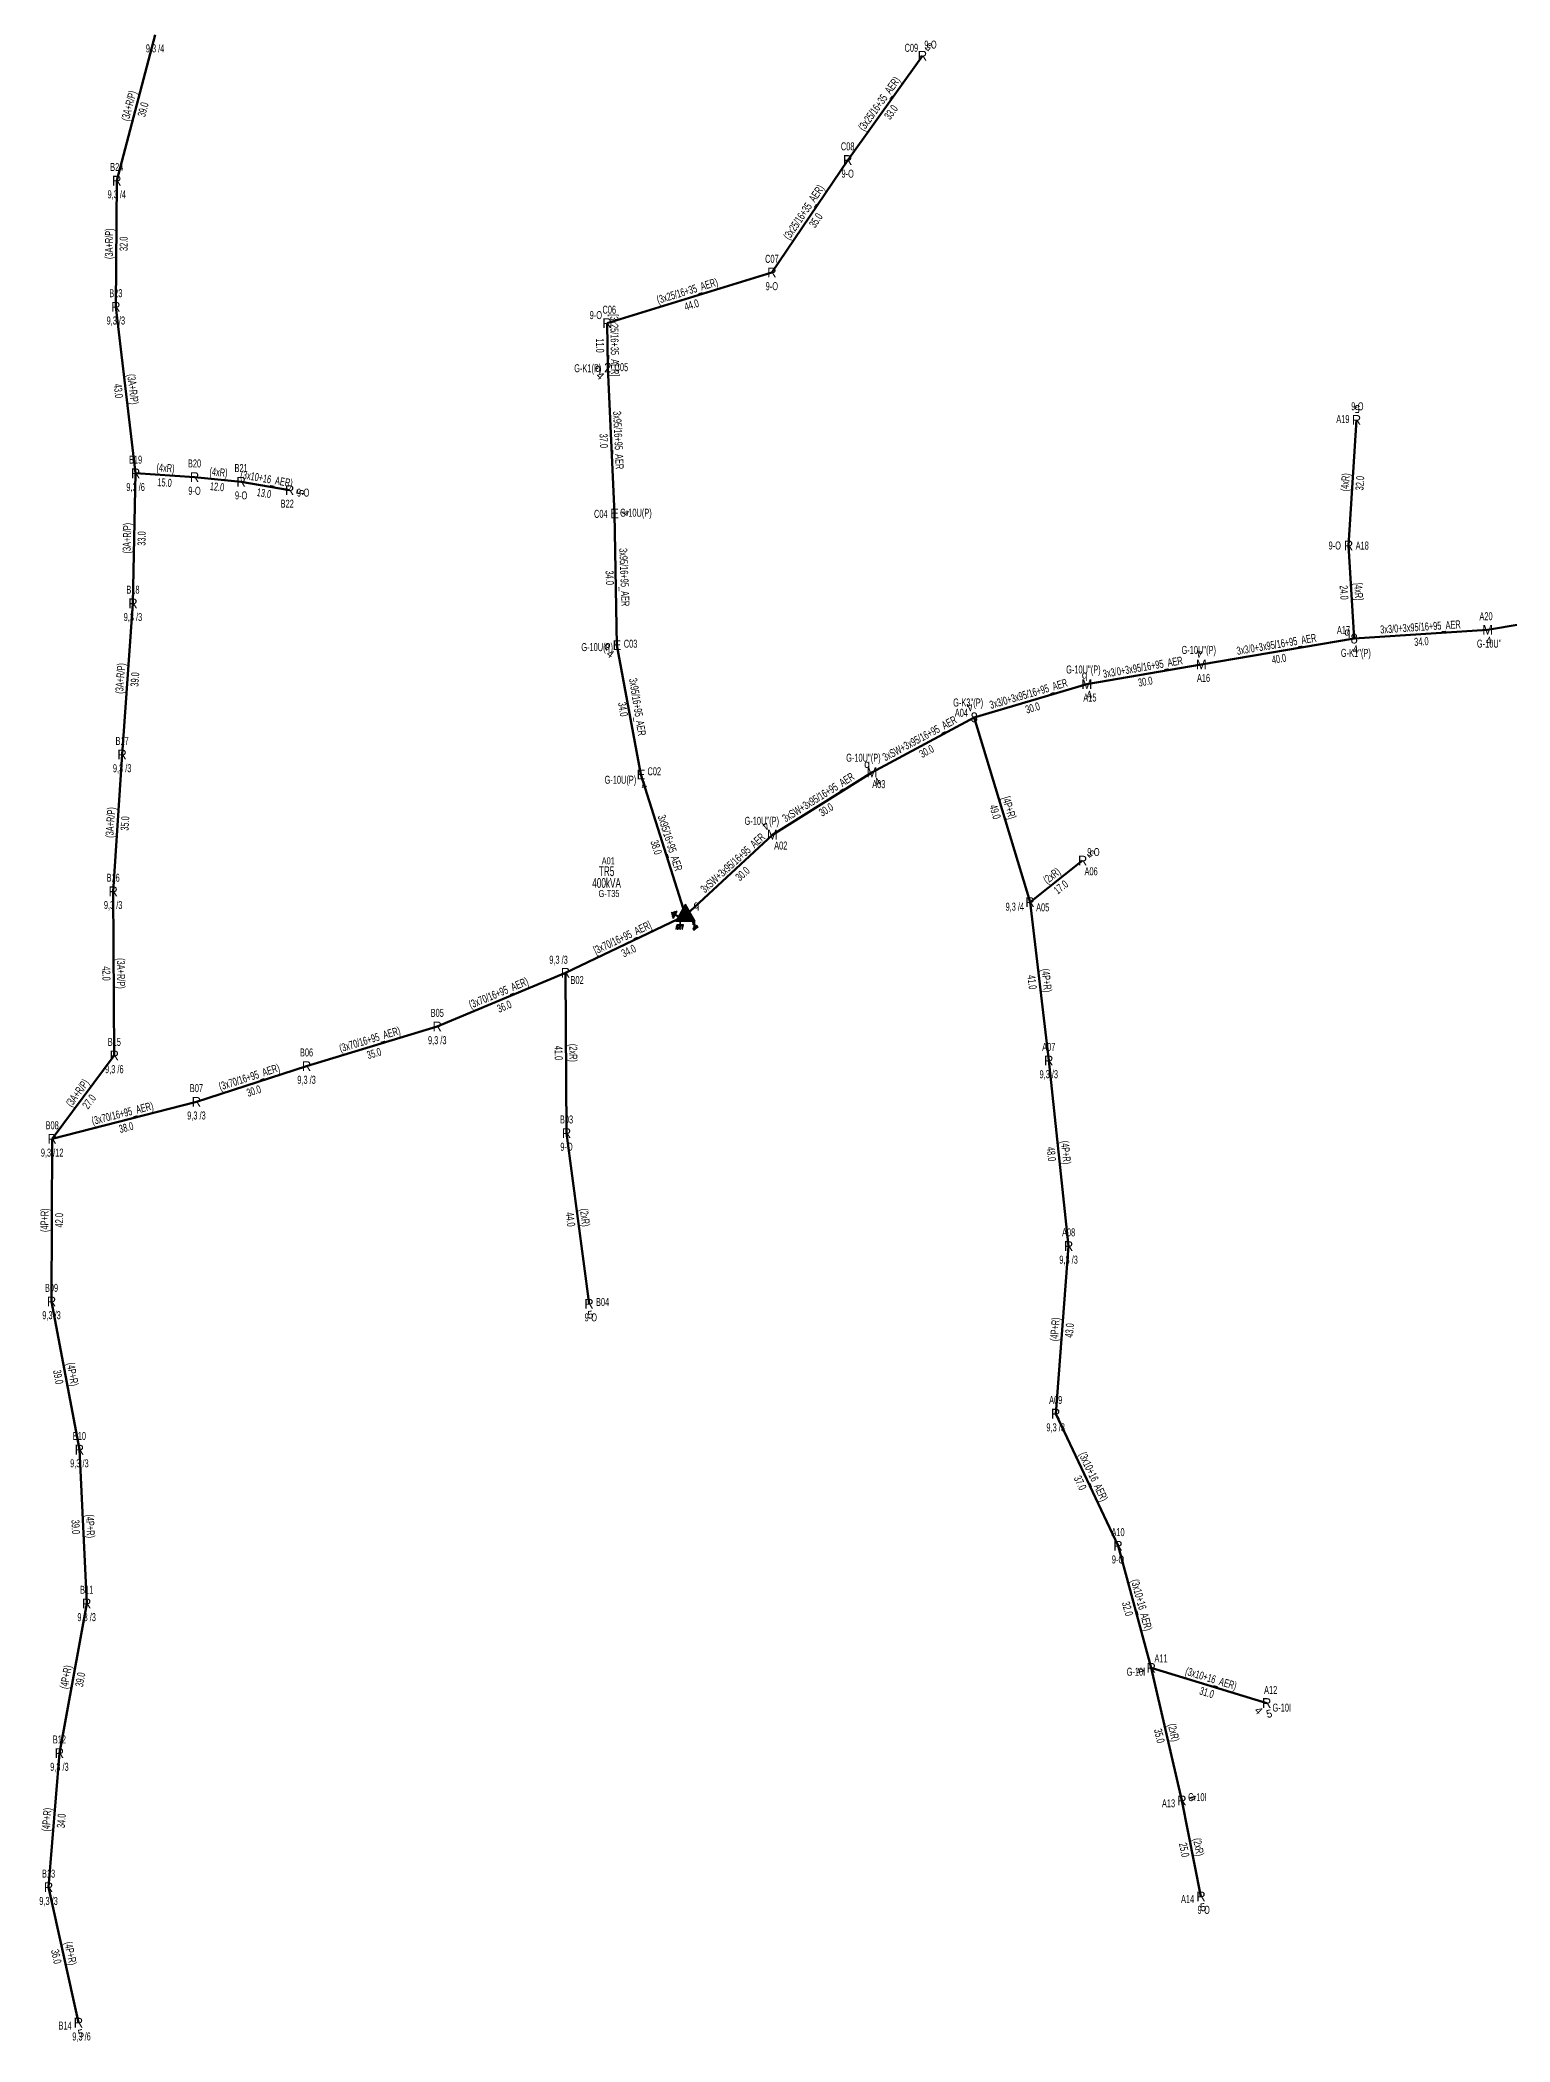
# Model space of a CAD drawing. Header units: millimetres. Extents: x 367507 to 373457, y 4068694 to 4074327.
# Drawn here: x 368820 to 369196, y 4071588 to 4072101 of the extents above; entities that cross this region are included whole.
import ezdxf
from ezdxf.enums import TextEntityAlignment as Align

# ---------------------------------------------------------------- set-up
doc = ezdxf.new("R2010")
doc.units = ezdxf.units.MM
for name, color, linetype, lineweight in [('DIREK_AG_MEVCUT', 120, 'Continuous', 25), ('DIREK_AG_YENI', 108, 'Continuous', 25), ('DIREK_OG_YENI', 10, 'Continuous', 25), ('HAT_AG_HAVAI_BYSK', 3, 'Continuous', 50), ('HAT_AG_HAVAI_MEVCUT', 126, 'Continuous', 50), ('HAT_AG_HAVAI_YENI', 3, 'Continuous', 50), ('HAT_OG_HAVAI_YENI', 1, 'Continuous', 70), ('TRAFO_TADILAT_BYSK', 5, 'Continuous', 30), ('TRAFO_YENI', 5, 'Continuous', 30)]:
    doc.layers.add(name, color=color, linetype=linetype, lineweight=lineweight)
doc.styles.add('Direk', font='B_CAD')
doc.styles.get("Standard").update_dxf_attribs({"font": 'Arial'})

# ---------------------------------------------------------------- blocks, each defined once
blk = doc.blocks.new('YENI_DIREK')
h = blk.add_hatch(color=32)
h.paths.add_polyline_path([(-3.28, -0.5), (-3.07, -0.63), (-2.64, 0.1), (-1.87, -0.35), (-1.77, -0.17), (-2.54, 0.28), (-2.11, 1.01), (-2.33, 1.14)])
h.paths.add_polyline_path([(-3.42, -0.17), (-3.29, -0.25), (-2.57, 0.98), (-2.7, 1.06)])
h.paths.add_polyline_path([(-3.5, 0.29), (-3.37, 0.22), (-3.01, 0.82), (-3.14, 0.9)])
h.paths.add_polyline_path([(-3.41, 0.73), (-3.54, 0.81), (-3.62, 0.68), (-3.49, 0.61)])
h.paths.add_polyline_path([(-1.26, -1.44), (-1.46, -1.44), (-1.47, -2.34), (-2.22, -2.34), (-2.48, -3.47), (-2.38, -3.47), (-2.17, -2.54), (-1.87, -2.54), (-2.08, -3.47), (-1.98, -3.47), (-1.77, -2.54), (-1.47, -2.54), (-1.68, -3.48), (-1.58, -3.48), (-1.37, -2.54), (-1.07, -2.54), (-1.28, -3.48), (-1.18, -3.48), (-0.97, -2.54), (-0.67, -2.55), (-0.88, -3.48), (-0.78, -3.48), (-0.52, -2.35), (-1.27, -2.34)])
at = {"layer": 'TRAFO_YENI'}
for points in [[(2.31, -1.57), (2.08, -1.92), (2.04, -1.44), (1.9, -1.44), (1.98, -2.32), (2.21, -1.96), (2.27, -2.67), (2.06, -2.67), (2.36, -2.87), (2.36, -2.86), (2.6, -2.49), (2.41, -2.63)], [(2.31, -1.57), (2.08, -1.92), (2.04, -1.44), (1.9, -1.44), (1.98, -2.32), (2.21, -1.96), (2.27, -2.67), (2.06, -2.67), (2.36, -2.87), (1.94, -3.19), (2.16, -3.79), (2.22, -3.74), (2.04, -3.26), (2.22, -3.13), (2.4, -3.6), (2.46, -3.56), (2.28, -3.08), (2.46, -2.94), (2.64, -3.42), (2.69, -3.38), (2.51, -2.9), (2.69, -2.76), (2.87, -3.24), (2.93, -3.2), (2.75, -2.72), (2.93, -2.58), (3.11, -3.06), (3.17, -3.01), (2.95, -2.42), (2.36, -2.86), (2.6, -2.49), (2.41, -2.63)], [(2.93, -2.58), (3.11, -3.06), (3.17, -3.01), (2.95, -2.42), (2.36, -2.86), (2.6, -2.49), (2.41, -2.63), (2.31, -1.57), (2.08, -1.92), (2.04, -1.44), (1.9, -1.44), (1.98, -2.32), (2.21, -1.96), (2.27, -2.67), (2.06, -2.67), (2.36, -2.87), (1.94, -3.19), (2.16, -3.79), (2.22, -3.74), (2.04, -3.26), (2.22, -3.13), (2.4, -3.6), (2.46, -3.56), (2.28, -3.08), (2.46, -2.94), (2.64, -3.42), (2.69, -3.38), (2.51, -2.9), (2.69, -2.76), (2.87, -3.24), (2.93, -3.2), (2.75, -2.72)]]:
    blk.add_hatch(color=32, dxfattribs=at).paths.add_polyline_path(points)
at = {"layer": 'TRAFO_TADILAT_BYSK', "color": 32, "flags": 128}
for points in [[(-3.49, 0.61), (-3.41, 0.73), (-3.54, 0.81), (-3.62, 0.68), (-3.49, 0.61)], [(-3.37, 0.22), (-3.01, 0.82), (-3.14, 0.9), (-3.5, 0.29), (-3.37, 0.22)], [(-3.29, -0.25), (-2.57, 0.98), (-2.7, 1.06), (-3.42, -0.17), (-3.29, -0.25)], [(-1.77, -0.17), (-2.54, 0.28), (-2.11, 1.01), (-2.33, 1.14), (-3.28, -0.5), (-3.07, -0.63), (-2.64, 0.1), (-1.87, -0.35), (-1.77, -0.17)], [(-1.26, -1.44), (-1.46, -1.44), (-1.47, -2.34), (-2.22, -2.34), (-2.48, -3.47), (-2.38, -3.47), (-2.17, -2.54), (-1.87, -2.54), (-2.08, -3.47), (-1.98, -3.47), (-1.77, -2.54), (-1.47, -2.54), (-1.68, -3.48), (-1.58, -3.48), (-1.37, -2.54), (-1.07, -2.54), (-1.28, -3.48), (-1.18, -3.48), (-0.97, -2.54), (-0.67, -2.55), (-0.88, -3.48), (-0.78, -3.48), (-0.52, -2.35), (-1.27, -2.34), (-1.26, -1.44)]]:
    blk.add_lwpolyline(points, dxfattribs=at)
at = {"layer": 'TRAFO_YENI', "linetype": 'Continuous'}
for p, q in [((-2.5, -1.44), (0, 2.89)), ((2.5, -1.44), (0, 2.89)), ((-2.5, -1.44), (2.5, -1.44))]:
    blk.add_line(p, q, dxfattribs=at)
at = {"layer": 'TRAFO_YENI', "color": 32, "flags": 128}
blk.add_lwpolyline([(1.9, -1.44), (2.04, -1.44), (2.08, -1.92), (2.31, -1.57), (2.41, -2.63), (2.6, -2.49), (2.36, -2.86), (2.95, -2.42), (3.17, -3.01), (3.11, -3.06), (2.93, -2.58), (2.75, -2.72), (2.93, -3.2), (2.87, -3.24), (2.69, -2.76), (2.51, -2.9), (2.69, -3.38), (2.64, -3.42), (2.46, -2.94), (2.28, -3.08), (2.46, -3.56), (2.4, -3.6), (2.22, -3.13), (2.04, -3.26), (2.22, -3.74), (2.16, -3.79), (1.94, -3.19), (2.36, -2.87), (2.06, -2.67), (2.27, -2.67), (2.21, -1.96), (1.98, -2.32), (1.9, -1.44)], dxfattribs=at)
at = {"layer": 'TRAFO_YENI', "linetype": 'Continuous'}
for points in [[(-2.5, -1.44), (0, -1.44), (0, 2.89)], [(0, -1.44), (0, 2.89), (2.5, -1.44)]]:
    blk.add_solid(points, dxfattribs=at)

msp = doc.modelspace()

# ---------------------------------------------------------------- linework, layer by layer
at = {"layer": 'HAT_AG_HAVAI_BYSK'}
for p, q in [((368964.91, 4072028.59), (368965.093, 4072017.207)), ((369154.79, 4071971.64), (369156.231, 4071947.805)), ((369073.23, 4071880.3), (369058.943, 4071927.632)), ((368954.28, 4071862.21), (368984.991, 4071876.85))]:
    msp.add_line(p, q, dxfattribs=at)
at = {"layer": 'HAT_AG_HAVAI_MEVCUT'}
for p, q in [((368849.19, 4072102.47), (368839.38, 4072065.09)), ((369026.53, 4072070.38), (369045.68, 4072097.08)), ((369007.12, 4072041.57), (369026.53, 4072070.38)), ((368839.14, 4072032.77), (368839.38, 4072065.09)), ((368964.91, 4072028.59), (369007.12, 4072041.57)), ((368844.2, 4071990.13), (368839.14, 4072032.77)), ((369156.82, 4072003.81), (369154.79, 4071971.64)), ((368844.2, 4071990.13), (368843.52, 4071956.83)), ((368844.2, 4071990.13), (368859.29, 4071989.16)), ((368871.22, 4071987.98), (368859.29, 4071989.16)), ((368871.22, 4071987.98), (368883.63, 4071985.8)), ((368843.52, 4071956.83), (368840.75, 4071918.1)), ((368838.45, 4071883.06), (368840.75, 4071918.1)), ((369073.23, 4071880.3), (369086.69, 4071890.94)), ((368838.75, 4071841.01), (368838.45, 4071883.06)), ((369073.23, 4071880.3), (369078.02, 4071839.73)), ((368921.44, 4071848.44), (368954.28, 4071862.21)), ((368954.54, 4071821.14), (368954.28, 4071862.21)), ((368887.97, 4071838.3), (368921.44, 4071848.44)), ((368838.75, 4071841.01), (368822.83, 4071819.65)), ((368859.78, 4071829.16), (368887.97, 4071838.3)), ((369083.1, 4071792.22), (369078.02, 4071839.73)), ((368822.83, 4071819.65), (368859.78, 4071829.16)), ((368822.83, 4071819.65), (368822.67, 4071778.01)), ((368954.54, 4071821.14), (368960.3, 4071777.42)), ((369079.79, 4071749.28), (369083.1, 4071792.22)), ((368829.81, 4071740.07), (368822.67, 4071778.01)), ((369079.79, 4071749.28), (369095.75, 4071715.45)), ((368831.67, 4071700.67), (368829.81, 4071740.07)), ((369104.26, 4071684.17), (369095.75, 4071715.45)), ((368824.69, 4071662.33), (368831.67, 4071700.67)), ((369104.26, 4071684.17), (369133.82, 4071675.17)), ((369104.26, 4071684.17), (369112.11, 4071650.22)), ((368821.91, 4071627.98), (368824.69, 4071662.33)), ((369117, 4071625.64), (369112.11, 4071650.22)), ((368821.91, 4071627.98), (368829.57, 4071593.31))]:
    msp.add_line(p, q, dxfattribs=at)
at = {"layer": 'HAT_AG_HAVAI_YENI'}
for p, q in [((368966.817, 4071979.865), (368965.093, 4072017.207)), ((368967.455631, 4071946.139079), (368966.817, 4071979.865)), ((368973.609, 4071912.965), (368967.455631, 4071946.139079)), ((368973.609, 4071912.965), (368984.991, 4071876.85))]:
    msp.add_line(p, q, dxfattribs=at)
at = {"layer": 'HAT_OG_HAVAI_YENI'}
for p, q in [((369190.390603, 4071950.055315), (369224.552, 4071955.849)), ((369156.231, 4071947.805), (369117.062, 4071941.185)), ((369190.390603, 4071950.055315), (369156.231, 4071947.805)), ((369117.062, 4071941.185), (369087.767, 4071936.116)), ((369087.767, 4071936.116), (369058.943, 4071927.632)), ((369058.943, 4071927.632), (369032.735, 4071913.545)), ((369007.26649, 4071897.577103), (369032.735, 4071913.545)), ((369007.26649, 4071897.577103), (368984.991, 4071876.85))]:
    msp.add_line(p, q, dxfattribs=at)

# ---------------------------------------------------------------- block references
at = {"layer": 'TRAFO_YENI'}
msp.add_blockref('YENI_DIREK', (368984.991, 4071876.85), dxfattribs=at)

# ---------------------------------------------------------------- texts
at = {"layer": 'DIREK_AG_MEVCUT', "linetype": 'ByBlock', "width": 0.53}
for s, p in [('9,3 /4', (368849.19, 4072098.97)), ('C09', (369042.835897, 4072099.119872)), ('9-O', (369047.731401, 4072099.940178)), ('C08', (369026.53, 4072073.88)), ('B24', (368839.38, 4072068.59)), ('9-O', (369026.53, 4072066.88)), ('9,3 /4', (368839.38, 4072061.59)), ('C07', (369007.12, 4072045.07)), ('9-O', (369007.12, 4072038.07)), ('B23', (368839.14, 4072036.27)), ('C06', (368965.484645, 4072032.042504)), ('9,3 /3', (368839.14, 4072029.27)), ('9-O', (368962.055965, 4072030.663036)), ('9-O', (369157.040554, 4072007.305186)), ('A19', (369153.326948, 4072004.03042)), ('B19', (368844.2, 4071993.63)), ('B20', (368859.29, 4071992.66)), ('B21', (368871.22, 4071991.48)), ('9,3 /6', (368844.2, 4071986.63)), ('9-O', (368859.29, 4071985.66)), ('9-O', (368871.22, 4071984.48)), ('B22', (368883.024445, 4071982.352783)), ('9-O', (368887.110143, 4071985.188661)), ('9-O', (369151.25606, 4071971.644656)), ('A18', (369158.289997, 4071971.635389)), ('B18', (368843.52, 4071960.33)), ('9,3 /3', (368843.52, 4071953.33)), ('B17', (368840.75, 4071921.6)), ('9,3 /3', (368840.75, 4071914.6)), ('9-O', (369089.456621, 4071893.126987)), ('B16', (368838.45, 4071886.56)), ('A06', (369088.860474, 4071888.194268)), ('9,3 /3', (368838.45, 4071879.56)), ('9,3 /4', (369069.330275, 4071879.128455)), ('A05', (369076.464275, 4071878.962291)), ('9,3 /3', (368952.490572, 4071865.543556)), ('B02', (368957.245737, 4071860.351398)), ('B05', (368921.44, 4071851.94)), ('B15', (368838.75, 4071844.51)), ('9,3 /3', (368921.44, 4071844.94)), ('A07', (369078.02, 4071843.23)), ('9,3 /6', (368838.75, 4071837.51)), ('B06', (368887.97, 4071841.8)), ('B07', (368859.78, 4071832.66)), ('9,3 /3', (368887.97, 4071834.8)), ('9,3 /3', (369078.02, 4071836.23)), ('B08', (368822.83, 4071823.15)), ('9,3 /3', (368859.78, 4071825.66)), ('B03', (368954.54, 4071824.64)), ('9-O', (368954.54, 4071817.64)), ('9,3 /12', (368822.83, 4071816.15)), ('A08', (369083.1, 4071795.72)), ('9,3 /3', (369083.1, 4071788.72)), ('B09', (368822.67, 4071781.51)), ('B04', (368963.770014, 4071777.877166)), ('9,3 /3', (368822.67, 4071774.51)), ('9-O', (368960.757745, 4071773.94559)), ('A09', (369079.79, 4071752.78)), ('9,3 /3', (369079.79, 4071745.78)), ('B10', (368829.81, 4071743.57)), ('9,3 /3', (368829.81, 4071736.57)), ('A10', (369095.75, 4071718.95)), ('9-O', (369095.75, 4071711.95)), ('B11', (368831.67, 4071704.17)), ('9,3 /3', (368831.67, 4071697.17)), ('A11', (369106.771618, 4071686.607576)), ('G-10I', (369100.342877, 4071683.184679)), ('A12', (369134.839426, 4071678.518249)), ('G-10I', (369137.677027, 4071673.995668)), ('B12', (368824.69, 4071665.83)), ('9,3 /3', (368824.69, 4071658.83)), ('A13', (369108.688213, 4071649.484217)), ('G-10I', (369116.063159, 4071651.070043)), ('B13', (368821.91, 4071631.48)), ('9,3 /3', (368821.91, 4071624.48)), ('A14', (369113.567271, 4071624.957085)), ('9-O', (369117.684207, 4071622.200776)), ('B14', (368826.15242, 4071592.554919)), ('9,3 /6', (368830.352961, 4071589.766233))]:
    msp.add_text(s, height=2.05, dxfattribs=at).set_placement(p, align=Align.MIDDLE_CENTER)
at = {"layer": 'DIREK_AG_MEVCUT', "color": 32, "style": 'Direk'}
for s, rotation, p in [('5', 504.350832, (369047.311897, 4072099.355283)), ('5', 536.389294, (369156.996336, 4072006.604442)), ('5', 440.036801, (368886.387773, 4071985.315556)), ('5', 488.32603, (369088.886585, 4071892.676379)), ('5', 367.50535, (368960.665733, 4071774.643989)), ('4', 284.119365, (369101.544589, 4071683.48696)), ('4', 313.066317, (369131.774421, 4071673.258036)), ('5', 373.066317, (369134.45302, 4071672.442495)), ('4', 102.135456, (369114.847429, 4071650.808626)), ('5', 371.251646, (369117.546332, 4071622.893817)), ('5', 372.458796, (368830.174065, 4071590.575936))]:
    msp.add_text(s, height=2, rotation=rotation, dxfattribs=at).set_placement(p, align=Align.MIDDLE_CENTER)
at = {"layer": 'DIREK_AG_MEVCUT', "linetype": 'ByBlock', "style": 'Direk'}
for p in [(369045.68, 4072097.08), (369026.53, 4072070.38), (368839.38, 4072065.09), (369007.12, 4072041.57), (368839.14, 4072032.77), (368964.91, 4072028.59), (369156.82, 4072003.81), (368844.2, 4071990.13), (368859.29, 4071989.16), (368871.22, 4071987.98), (368883.63, 4071985.8), (369154.79, 4071971.64), (368843.52, 4071956.83), (368840.75, 4071918.1), (369086.69, 4071890.94), (368838.45, 4071883.06), (369073.23, 4071880.3), (368954.28, 4071862.21), (368921.44, 4071848.44), (368838.75, 4071841.01), (368887.97, 4071838.3), (369078.02, 4071839.73), (368859.78, 4071829.16), (368822.83, 4071819.65), (368954.54, 4071821.14), (369083.1, 4071792.22), (368822.67, 4071778.01), (368960.3, 4071777.42), (369079.79, 4071749.28), (368829.81, 4071740.07), (369095.75, 4071715.45), (368831.67, 4071700.67), (369104.26, 4071684.17), (369133.82, 4071675.17), (368824.69, 4071662.33), (369112.11, 4071650.22), (368821.91, 4071627.98), (369117, 4071625.64), (368829.57, 4071593.31)]:
    msp.add_text('R', height=2.5, dxfattribs=at).set_placement(p, align=Align.MIDDLE_CENTER)
at = {"layer": 'DIREK_AG_YENI', "width": 0.53}
for s, p in [('G-K1(P)', (368959.99121, 4072017.048257)), ('C05', (368968.591307, 4072017.31585)), ('C04', (368963.318852, 4071979.75115)), ('G-10U(P)', (368972.302107, 4071980.043517)), ('G-10U(P)', (368962.381492, 4071945.623979)), ('C03', (368970.937735, 4071946.492564)), ('G-10U(P)', (368968.340329, 4071911.651325)), ('C02', (368977.005028, 4071913.811755))]:
    msp.add_text(s, height=2.05, dxfattribs=at).set_placement(p, align=Align.MIDDLE_CENTER)
at = {"layer": 'DIREK_AG_YENI', "color": 4, "style": 'Direk'}
for p in [(368962.594209, 4072017.12925), (368964.968413, 4071945.88659)]:
    msp.add_text('q', height=2, dxfattribs=at).set_placement(p, align=Align.MIDDLE_CENTER)
at = {"layer": 'DIREK_AG_YENI', "style": 'Direk'}
for s, p in [('2', (368965.093, 4072017.207)), ('E', (368966.817, 4071979.865)), ('E', (368967.455631, 4071946.139079)), ('E', (368973.609, 4071912.965))]:
    msp.add_text(s, height=2.5, dxfattribs=at).set_placement(p, align=Align.MIDDLE_CENTER)
at = {"layer": 'DIREK_AG_YENI', "color": 32, "style": 'Direk'}
for rotation, p in [(317.21277, (368963.191022, 4072015.152132)), (451.474451, (368969.616073, 4071979.937047)), (323.152362, (368965.776501, 4071943.898427)), (375.746625, (368974.368875, 4071910.270081))]:
    msp.add_text('4', height=2, rotation=rotation, dxfattribs=at).set_placement(p, align=Align.MIDDLE_CENTER)
at = {"layer": 'DIREK_OG_YENI', "width": 0.53}
for s, p in [('A17', (369153.49087, 4071949.982541)), ('A20', (369189.982418, 4071953.531431)), ("G-10U''(P)", (369116.426324, 4071944.901936)), ("G-10U''", (369190.806773, 4071946.511188)), ("G-10U''(P)", (369086.888229, 4071939.889607)), ("G-K1''(P)", (369156.659945, 4071944.143075)), ('A16', (369117.652009, 4071937.735088)), ("G-K3''(P)", (369057.381245, 4071931.434324)), ('A15', (369088.560816, 4071932.707209)), ('A04', (369055.647975, 4071928.812175)), ("G-10U''(P)", (369030.558695, 4071917.288421)), ('A03', (369034.49411, 4071910.519189)), ("G-10U''(P)", (369004.539366, 4071901.129608)), ('A02', (369009.39774, 4071894.800816))]:
    msp.add_text(s, height=2.05, dxfattribs=at).set_placement(p, align=Align.MIDDLE_CENTER)
at = {"layer": 'DIREK_OG_YENI', "style": 'Direk'}
for s, p in [('M', (369190.390603, 4071950.055315)), ('8', (369156.231, 4071947.805)), ('M', (369117.062, 4071941.185)), ('M', (369087.767, 4071936.116)), ('8', (369058.943, 4071927.632)), ('M', (369032.735, 4071913.545)), ('M', (369007.26649, 4071897.577103))]:
    msp.add_text(s, height=2.5, dxfattribs=at).set_placement(p, align=Align.MIDDLE_CENTER)
at = {"layer": 'DIREK_OG_YENI', "color": 4, "style": 'Direk'}
for p in [(369154.463233, 4071949.572767), (369087.199989, 4071938.550851), (369031.478493, 4071915.706294)]:
    msp.add_text('q', height=2, dxfattribs=at).set_placement(p, align=Align.MIDDLE_CENTER)
at = {"layer": 'DIREK_OG_YENI', "color": 32, "style": 'Direk'}
for rotation, p in [(366.680986, (369156.556755, 4071945.024014)), (366.697313, (369190.71715, 4071947.274421)), (189.704914, (369116.589993, 4071943.944929)), (202.329766, (369057.879177, 4071930.222035)), (373.109008, (369088.402052, 4071933.388967)), (390.172347, (369034.142288, 4071911.124351)), (217.512088, (369005.561489, 4071899.798132))]:
    msp.add_text('4', height=2, rotation=rotation, dxfattribs=at).set_placement(p, align=Align.MIDDLE_CENTER)
at = {"layer": 'HAT_AG_HAVAI_BYSK', "lineweight": 30, "width": 0.53}
for s, rotation, p in [('[3x25/16+35_AER]', 270.921042, (368965.85139, 4072022.912163, 184482.5465)), ('[4xR]', 273.459738, (369156.358951, 4071959.773795, 184578.1155)), ('[4P+R]', 286.796258, (369066.900238, 4071904.211624, 184529.4715)), ('[3x70/16+95_AER]', 25.487238, (368969.269736, 4071870.297279, 184492.4955))]:
    msp.add_text(s, height=2.05, rotation=rotation, dxfattribs=at).set_placement(p, align=Align.CENTER)
for s, rotation, p in [('11.0', 270.921042, (368964.15161, 4072022.884837, 184482.5465)), ('24.0', 273.459738, (369154.662049, 4071959.671205, 184578.1155)), ('49.0', 286.796258, (369065.272762, 4071903.720376, 184529.4715)), ('34.0', 25.487238, (368970.001264, 4071868.762721, 184492.4955))]:
    msp.add_text(s, height=2.05, rotation=rotation, dxfattribs=at).set_placement(p, align=Align.TOP_CENTER)
at = {"layer": 'HAT_AG_HAVAI_MEVCUT', "lineweight": 30, "width": 0.53}
for s, rotation, p in [('(3x25/16+35_AER)', 54.350832, (369035.414289, 4072084.225397, 184522.84)), ('(3A+R/P)', 435.294923, (368843.462842, 4072083.995767, 184419.69)), ('(3x25/16+35_AER)', 56.030889, (369016.120062, 4072056.449934, 184513.265)), ('(3A+R/P)', 89.574544, (368838.410023, 4072048.936312, 184419.69)), ('(3x25/16+35_AER)', 17.09319, (368985.765162, 4072035.892454, 184503.56)), ('(3A+R/P)', 276.767522, (368842.514078, 4072011.550165, 184419.57)), ('(4xR)', 356.322031, (368851.799526, 4071990.493249, 184429.645)), ('(4xR)', 354.35123, (368865.338665, 4071989.415872, 184429.645)), ('(3x10+16_AER)', 350.036801, (368877.572063, 4071987.727181, 184441.815)), ('(4xR)', 446.389294, (369154.956687, 4071987.77853, 184577.395)), ('(3A+R/P)', 448.830159, (368843.010177, 4071973.497354, 184421.76)), ('(3A+R/P)', 445.909127, (368841.287166, 4071937.525638, 184420.375)), ('(3A+R/P)', 86.244534, (368838.751825, 4071900.635674, 184420.375)), ('(2xR)', 38.32603, (369079.432885, 4071886.286821, 184543.345)), ('(3A+R/P)', 270.408762, (368839.449978, 4071862.041064, 184419.225)), ('(3x70/16+95_AER)', 22.748583, (368937.531315, 4071856.108879, 184477.14)), ('(4P+R)', 276.733598, (369076.469137, 4071860.114665, 184539.01)), ('(3x70/16+95_AER)', 16.854598, (368904.458548, 4071844.183487, 184460.72)), ('(2xR)', 270.362715, (368955.259983, 4071841.680381, 184477.14)), ('(3x70/16+95_AER)', 17.964169, (368873.612841, 4071834.538562, 184443.985)), ('(3A+R/P)', 413.302161, (368830.108472, 4071830.837956, 184411.415)), ('(3x70/16+95_AER)', 14.433239, (368841.093136, 4071825.228173, 184429.89)), ('(4P+R)', 276.103155, (369081.405182, 4071816.065371, 184539.01)), ('(4P+R)', 449.779844, (368821.900006, 4071798.833266, 184411.335)), ('(2xR)', 277.50535, (368958.262718, 4071799.391026, 184480.15)), ('(4P+R)', 85.592111, (369080.597514, 4071770.815328, 184541.55)), ('(4P+R)', 280.657946, (368827.075336, 4071759.197204, 184411.335)), ('(3x10+16_AER)', 295.256561, (369088.538745, 4071732.727671, 184547.875)), ('(4P+R)', 272.702819, (368831.589054, 4071720.410082, 184414.905)), ('(3x10+16_AER)', 285.219465, (369100.825188, 4071700.033139, 184547.875)), ('(4P+R)', 79.682003, (368827.343745, 4071681.652245, 184415.835)), ('(3x10+16_AER)', 343.066317, (369119.287575, 4071680.483146, 184566.91)), ('(2xR)', 283.019265, (369109.01315, 4071667.386487, 184556.055)), ('(4P+R)', 85.373046, (368822.45277, 4071645.223568, 184412.345)), ('(2xR)', 281.251646, (369115.388663, 4071638.095851, 184556.055)), ('(4P+R)', 282.458796, (368826.569984, 4071610.828377, 184414.785))]:
    msp.add_text(s, height=2.05, rotation=rotation, dxfattribs=at).set_placement(p, align=Align.CENTER)
for s, rotation, p in [('39.0', 435.294923, (368845.107158, 4072083.564233, 184419.69)), ('33.0', 54.350832, (369036.795711, 4072083.234603, 184522.84)), ('35.0', 56.030889, (369017.529938, 4072055.500066, 184513.265)), ('32.0', 89.574544, (368840.109977, 4072048.923688, 184419.69)), ('44.0', 17.09319, (368986.264838, 4072034.267546, 184503.56)), ('43.0', 276.767522, (368840.825922, 4072011.349835, 184419.57)), ('15.0', 356.322031, (368851.690474, 4071988.796751, 184429.645)), ('12.0', 354.35123, (368865.171335, 4071987.724128, 184429.645)), ('32.0', 446.389294, (369156.653313, 4071987.67147, 184577.395)), ('13.0', 350.036801, (368877.277937, 4071986.052819, 184441.815)), ('33.0', 448.830159, (368844.709823, 4071973.462646, 184421.76)), ('39.0', 445.909127, (368842.982834, 4071937.404362, 184420.375)), ('35.0', 86.244534, (368840.448175, 4071900.524326, 184420.375)), ('17.0', 38.32603, (369080.487115, 4071884.953179, 184543.345)), ('42.0', 270.408762, (368837.750022, 4071862.028936, 184419.225)), ('41.0', 276.733598, (369074.780863, 4071859.915335, 184539.01)), ('36.0', 22.748583, (368938.188685, 4071854.541121, 184477.14)), ('35.0', 16.854598, (368904.951452, 4071842.556513, 184460.72)), ('41.0', 270.362715, (368953.560017, 4071841.669619, 184477.14)), ('30.0', 17.964169, (368874.137159, 4071832.921438, 184443.985)), ('27.0', 413.302161, (368831.471528, 4071829.822044, 184411.415)), ('38.0', 14.433239, (368841.516864, 4071823.581827, 184429.89)), ('48.0', 276.103155, (369079.714818, 4071815.884629, 184539.01)), ('42.0', 449.779844, (368823.599994, 4071798.826734, 184411.335)), ('44.0', 277.50535, (368956.577282, 4071799.168974, 184480.15)), ('43.0', 85.592111, (369082.292486, 4071770.684672, 184541.55)), ('39.0', 280.657946, (368825.404664, 4071758.882796, 184411.335)), ('37.0', 295.256561, (369087.001255, 4071732.002329, 184547.875)), ('39.0', 272.702819, (368829.890946, 4071720.329918, 184414.905)), ('32.0', 285.219465, (369099.184812, 4071699.586861, 184547.875)), ('39.0', 79.682003, (368829.016255, 4071681.347755, 184415.835)), ('31.0', 343.066317, (369118.792425, 4071678.856854, 184566.91)), ('35.0', 283.019265, (369107.35685, 4071667.003513, 184556.055)), ('34.0', 85.373046, (368824.14723, 4071645.086432, 184412.345)), ('25.0', 281.251646, (369113.721337, 4071637.764149, 184556.055)), ('36.0', 282.458796, (368824.910016, 4071610.461623, 184414.785))]:
    msp.add_text(s, height=2.05, rotation=rotation, dxfattribs=at).set_placement(p, align=Align.TOP_CENTER)
at = {"layer": 'HAT_AG_HAVAI_YENI', "lineweight": 30, "width": 0.53}
for rotation, p in [(272.643346, (368966.804096, 4071998.575201, 184482.5465)), (272.334163, (368968.335207, 4071963.487018)), (279.094579, (368971.721495, 4071930.136601)), (287.492762, (368980.110692, 4071895.162998, 184492.4955))]:
    msp.add_text('3x95/16+95_AER', height=2.05, rotation=rotation, dxfattribs=at).set_placement(p, align=Align.CENTER)
for s, rotation, p in [('37.0', 272.643346, (368965.105904, 4071998.496799, 184482.5465)), ('34.0', 272.334163, (368966.636617, 4071963.417782)), ('34.0', 279.094579, (368970.042866, 4071929.867891)), ('38.0', 287.492762, (368978.489308, 4071894.652002, 184492.4955))]:
    msp.add_text(s, height=2.05, rotation=rotation, dxfattribs=at).set_placement(p, align=Align.TOP_CENTER)
at = {"layer": 'HAT_OG_HAVAI_YENI', "lineweight": 30, "width": 0.53}
for s, rotation, p in [('3x3/0+3x95/16+95_AER', 363.768999, (369173.254927, 4071949.778319, 184578.1155)), ('3x3/0+3x95/16+95_AER', 369.592974, (369136.504849, 4071945.333114, 184558.531)), ('3x3/0+3x95/16+95_AER', 369.816854, (369102.269576, 4071939.488054, 184543.8835)), ('3x3/0+3x95/16+95_AER', 376.401162, (369073.114993, 4071932.689412, 184529.4715)), ('3xSW+3x95/16+95_AER', 388.258369, (369045.436569, 4071921.337198, 184516.3675)), ('3xSW+3x95/16+95_AER', 32.086325, (369019.549228, 4071906.281213, 184516.3675)), ('3xSW+3x95/16+95_AER', 402.197158, (368997.775749, 4071889.588696, 184492.4955))]:
    msp.add_text(s, height=2.05, rotation=rotation, dxfattribs=at).set_placement(p, align=Align.CENTER)
for s, rotation, p in [('34.0', 363.768999, (369173.366675, 4071948.081996, 184578.1155)), ('40.0', 369.592974, (369136.788151, 4071943.656886, 184558.531)), ('30.0', 369.816854, (369102.559424, 4071937.812946, 184543.8835)), ('30.0', 376.401162, (369073.595007, 4071931.058588, 184529.4715)), ('30.0', 388.258369, (369046.241431, 4071919.839802, 184516.3675)), ('30.0', 32.086325, (369020.452262, 4071904.84089, 184516.3675)), ('30.0', 402.197158, (368998.917611, 4071888.329272, 184492.4955))]:
    msp.add_text(s, height=2.05, rotation=rotation, dxfattribs=at).set_placement(p, align=Align.TOP_CENTER)
at = {"layer": 'TRAFO_YENI', "width": 0.6}
for s, height, p in [('TR5', 2.5, (368964.802066, 4071886.965311)), ('A01', 1.8, (368965.232124, 4071889.987215)), ('400kVA', 2.5, (368964.802066, 4071883.965311))]:
    msp.add_text(s, height=height, dxfattribs=at).set_placement(p, align=Align.CENTER)
msp.add_text('G-T35', height=1.8, dxfattribs=at).set_placement((368965.416365, 4071883.415938), align=Align.TOP_CENTER)
at = {"layer": 'TRAFO_YENI', "color": 4, "style": 'Direk'}
msp.add_text('q', height=2, dxfattribs=at).set_placement((368987.819427, 4071879.678427), align=Align.MIDDLE_CENTER)

doc.saveas('drawing.dxf')
